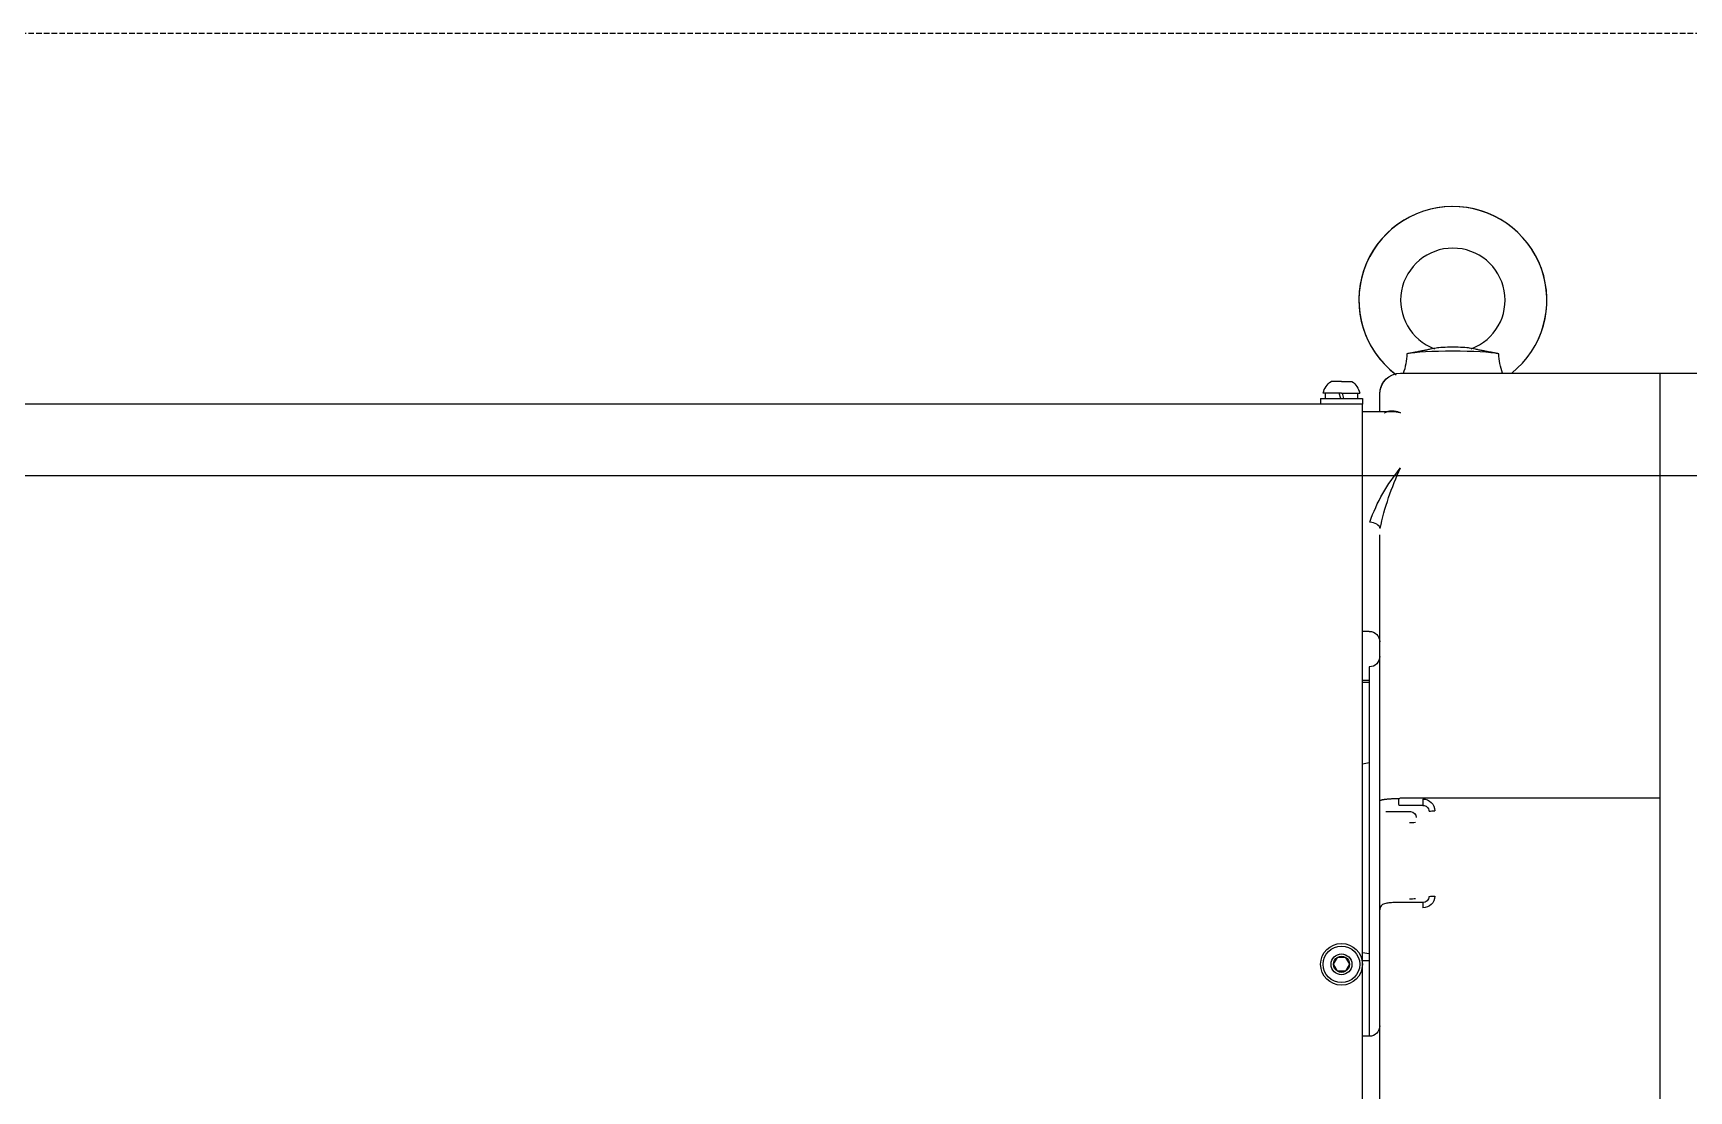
# Model space of a CAD drawing. Extents: x -1899985 to 1774885, y 556286 to 2175695.
# Drawn here: x -625311 to -624563, y 577940 to 578417 of the extents above; entities that cross this region are included whole.
import ezdxf

# ---------------------------------------------------------------- set-up
doc = ezdxf.new("R2010")
doc.units = 0
doc.header["$LTSCALE"] = 10
doc.header["$MEASUREMENT"] = 0
doc.linetypes.add('20剖面图$0$DASH', pattern=[0.35, 0.25, -0.1])
for name, color, linetype in [('20剖面图$0$A-LIN-V', 9, 'Continuous'), ('20剖面图$0$EWHS5T6M-3', 7, 'Continuous'), ('20剖面图$0$FHSGH10105-主梁-04', 7, 'Continuous'), ('20剖面图$0$S-SB', 21, 'Continuous'), ('A-LIN-V', 9, 'Continuous')]:
    doc.layers.add(name, color=color, linetype=linetype)

# ---------------------------------------------------------------- blocks, each defined once
blk = doc.blocks.new('20剖面图$0$吊车5')
at = {"color": 3}
blk.add_line((1559840.76, -78994.2), (1559840.76, -78994.33), dxfattribs=at)
at = {"color": 6, "linetype": '20剖面图$0$DASH'}
blk.add_lwpolyline([(1563769.29, -78840.62), (1555174.29, -78840.62), (1555174.29, -81443.11)], dxfattribs=at)
at = {"layer": '20剖面图$0$EWHS5T6M-3', "color": 3, "linetype": 'Continuous'}
for p, q in [((1559924.04, -78983.42), (1559926.7, -78982.91)), ((1559941.82, -78982.91), (1559944.49, -78983.42)), ((1559820.96, -78994.33), (1559840.76, -78994.33)), ((1559820.96, -78994.33), (1559840.76, -78994.33)), ((1559957.83, -78994.2), (1559840.76, -78994.2)), ((1559840.76, -79012.12), (1559840.76, -78994.2)), ((1559907.72, -78994.2), (1559840.76, -78994.2)), ((1559840.76, -79012.12), (1559840.76, -78994.59)), ((1559984.55, -79003.17), (1559976.3, -79003.17)), ((1559977.24, -79003.17), (1559977.24, -79005.68)), ((1559984.55, -78997.98), (1559979.83, -78997.98)), ((1559984.23, -79003.17), (1559983.56, -79005.68)), ((1559984.55, -78997.98), (1559989.26, -78997.98)), ((1559984.55, -79003.17), (1559992.8, -79003.17)), ((1559984.86, -79005.68), (1559985.54, -79003.17)), ((1559988.18, -78997.98), (1559988.18, -78997.98)), ((1559991.86, -79003.17), (1559991.86, -79005.68)), ((1559967.26, -79011.6), (1559967.26, -79003.71)), ((1559967.26, -79011.6), (1559967.26, -79003.71)), ((1559993.98, -79005.68), (1559975.12, -79005.68)), ((1559975.12, -79005.68), (1559975.12, -79008.19)), ((1559975.12, -79049.84), (1559975.12, -79008.19)), ((1559975.12, -79008.19), (1560889.69, -79008.19)), ((1559975.12, -79011.6), (1559975.12, -79008.19)), ((1559975.12, -79008.19), (1560889.69, -79008.19)), ((1559993.98, -79005.68), (1559993.98, -79008.19)), ((1559840.76, -79037.03), (1559840.76, -79012.12)), ((1559840.76, -79037.03), (1559840.76, -79012.12)), ((1559961.69, -79011.6), (1559975.12, -79011.6)), ((1559967.26, -79011.6), (1559975.12, -79011.6)), ((1559840.76, -79185.26), (1559840.76, -79037.03)), ((1559840.76, -79186.07), (1559840.76, -79037.03)), ((1559975.12, -79342.96), (1559975.12, -79049.84)), ((1559967.26, -79187.36), (1559967.26, -79067.21)), ((1559975.12, -79110.79), (1559971.98, -79110.79)), ((1559971.98, -79126.84), (1559971.98, -79205.73)), ((1559975.12, -79132.84), (1559971.98, -79132.84)), ((1559971.98, -79133.91), (1559975.12, -79133.91)), ((1559971.98, -79170.17), (1559975.12, -79170.72)), ((1559840.76, -79328.52), (1559840.76, -79186.07)), ((1559957.83, -79186.07), (1559840.76, -79186.07)), ((1559840.76, -79328.52), (1559840.76, -79186.89)), ((1559947.8, -79189.43), (1559958.52, -79189.43)), ((1559967.26, -79189.55), (1559967.26, -79187.36)), ((1559967.26, -79197.55), (1559967.26, -79189.55)), ((1559964.59, -79192.21), (1559953.43, -79192.21)), ((1559967.26, -79231.99), (1559967.26, -79197.55)), ((1559971.98, -79205.73), (1559971.98, -79293.69)), ((1559947.8, -79233.25), (1559957.83, -79233.25)), ((1559967.26, -79236.57), (1559967.26, -79231.99)), ((1559967.26, -79328.66), (1559967.26, -79236.51)), ((1559975.12, -79255.81), (1559971.98, -79256.36)), ((1559971.98, -79259.62), (1559975.12, -79259.62)), ((1559982.73, -79258.05), (1559980.92, -79261.19)), ((1559980.92, -79261.19), (1559982.73, -79264.34)), ((1559982.73, -79258.05), (1559986.36, -79258.05)), ((1559982.73, -79264.34), (1559986.36, -79264.34)), ((1559988.18, -79261.19), (1559986.36, -79258.05)), ((1559986.36, -79264.34), (1559988.18, -79261.19)), ((1559971.98, -79293.69), (1559975.12, -79293.69))]:
    blk.add_line(p, q, dxfattribs=at)
for centre, radius, start, end in [((1559883.61, -78984.41), 29.92, 340.81659, 358.00721), ((1559984.98, -78984.4), 29.99, 182.01886, 199.42999), ((1559957.8, -79003.67), 9.47, 359.77121, 89.76937), ((1559957.8, -79003.67), 9.47, 359.77121, 74.29133), ((1559984.55, -79004.99), 8.45, 123.91171, 167.51453), ((1559984.55, -79004.99), 8.45, 12.48547, 56.08829), ((1559847.87, -79089.48), 121.84, 11.89776, 25.50146), ((1559900.08, -79086.02), 75.74, 18.94878, 40.30873), ((1559971.98, -79115.51), 4.71, 90, 180), ((1559971.98, -79122.12), 4.71, 180, 270), ((1559947.76, -79191.92), 5.38, 89.5321, 179.37239), ((1559947.69, -79192.11), 2.68, 87.63878, 178.68889), ((1560021.29, -79187.99), 73.5, 178.8719, 181.1281), ((1559957.81, -79187.23), 1.16, 56.56392, 88.84892), ((1559958.3, -79186.57), 0.34, 4.93092, 64.48764), ((1559939.55, -79187.16), 19.1, 353.18179, 1.87959), ((1559942.88, -79203.11), 11.26, 79.09202, 92.54252), ((1559953.49, -79194.91), 2.69, 91.36287, 180.15955), ((1559953.38, -79184.89), 12.44, 259.73108, 271.90347), ((1559942.89, -79241.5), 11.14, 79.01862, 92.61592), ((1559947.77, -79230.31), 5.39, 180.68001, 270.4155), ((1559947.79, -79230.49), 2.78, 181.57073, 270.36272), ((1559953.28, -79220.63), 11.14, 259.01862, 272.61592), ((1559984.55, -79261.19), 9.43, 0, 180), ((1559984.55, -79261.19), 8.25, 0, 180), ((1559984.55, -79261.19), 4.71, 0, 180), ((1559984.55, -79261.19), 9.43, 180, 0), ((1559984.55, -79261.19), 8.25, 180, 0), ((1559984.55, -79261.19), 4.71, 180, 0), ((1559984.55, -79261.19), 3.63, 120, 180), ((1559984.55, -79261.19), 3.63, 180, 240), ((1559984.55, -79261.19), 3.63, 60, 120), ((1559984.55, -79261.19), 3.63, 240, 300), ((1559984.55, -79261.19), 3.63, 0, 60), ((1559984.55, -79261.19), 3.63, 300, 0), ((1559971.98, -79288.97), 4.71, 180, 270)]:
    blk.add_arc(centre, radius, start, end, dxfattribs=at)
at = {"layer": '20剖面图$0$EWHS5T6M-3', "color": 3, "linetype": 'Continuous', "extrusion": (0, 0, -1)}
for centre, major_axis, ratio, start_param, end_param in [((1559934.26, -78961.23), (-42.43, 0), 0.996195, -0.894844, 4.064252), ((1559934.26, -78961.23), (-42.43, 0), 0.996195, -0.894844, 4.049918), ((1559934.26, -78961.23), (-23.57, 0), 0.996195, -1.211117, 4.35271), ((1559934.26, -78986.28), (22.79, 0), 0.087156, 3.567796, 4.712389), ((1559934.26, -78983.21), (8.3, 0), 0.087156, 3.565804, 4.712389), ((1559934.26, -78983.21), (8.3, 0), 0.087156, 4.712389, 5.858974), ((1559934.26, -78986.28), (22.79, 0), 0.087156, 4.712389, 5.856982), ((1559971.71, -79064.19), (-4.64, -0.82), 0.579645, 0.23379, 1.672671)]:
    blk.add_ellipse(centre, major_axis=major_axis, ratio=ratio, start_param=start_param, end_param=end_param, dxfattribs=at)
at = {"layer": '20剖面图$0$EWHS5T6M-3', "color": 3, "linetype": 'Continuous'}
for points, knots in [([(1559913.52, -78985.45), (1559913.68, -78985.42), (1559914.01, -78985.36), (1559914.5, -78985.27), (1559914.98, -78985.17), (1559915.45, -78985.08), (1559915.92, -78984.99), (1559916.37, -78984.91), (1559916.82, -78984.82), (1559917.26, -78984.74), (1559917.9, -78984.62), (1559918.72, -78984.46), (1559919.71, -78984.27), (1559920.65, -78984.09), (1559921.86, -78983.85), (1559923, -78983.63), (1559923.81, -78983.47), (1559924.1, -78983.41), (1559924.14, -78983.4)], [0, 0, 0, 0, 0.0291535, 0.0579, 0.0862636, 0.114267, 0.1419322, 0.1692799, 0.1963296, 0.2231, 0.2496083, 0.3142608, 0.3745184, 0.4399871, 0.4983658, 0.6233073, 0.6899846, 0.7009324, 0.7009324, 0.7009324, 0.7009324]), ([(1559944.39, -78983.41), (1559944.43, -78983.41), (1559944.71, -78983.47), (1559945.52, -78983.63), (1559946.66, -78983.85), (1559947.87, -78984.09), (1559948.81, -78984.27), (1559949.81, -78984.46), (1559950.73, -78984.64), (1559951.62, -78984.81), (1559952.43, -78984.96), (1559953.26, -78985.12), (1559954.13, -78985.28), (1559954.71, -78985.4), (1559955.01, -78985.45)], [0.2991535, 0.2991535, 0.2991535, 0.2991535, 0.3094943, 0.3759967, 0.5011338, 0.5596756, 0.6253853, 0.6856136, 0.7502717, 0.7981934, 0.8470118, 0.8968364, 0.9477883, 1, 1, 1, 1]), ([(1559965.13, -79012.13), (1559965.13, -79012.12), (1559965.05, -79012.07), (1559964.88, -79011.97), (1559964.63, -79011.84), (1559964.36, -79011.71), (1559964.09, -79011.6), (1559963.79, -79011.5), (1559963.47, -79011.42), (1559963.11, -79011.34), (1559962.71, -79011.28), (1559962.26, -79011.24), (1559961.76, -79011.23), (1559961.22, -79011.25), (1559960.63, -79011.31), (1559960, -79011.42), (1559959.31, -79011.58), (1559958.59, -79011.81), (1559958.09, -79012.02), (1559957.83, -79012.12)], [0.3697018, 0.3697018, 0.3697018, 0.3697018, 0.3698202, 0.3948705, 0.42041, 0.4464403, 0.4729628, 0.4999791, 0.5295356, 0.5622689, 0.5981805, 0.6372718, 0.6795436, 0.7249968, 0.7736319, 0.8254494, 0.8804497, 0.9386332, 1, 1, 1, 1]), ([(1559957.83, -79012.12), (1559958, -79012.08), (1559958.33, -79012), (1559958.8, -79011.9), (1559959.26, -79011.82), (1559959.69, -79011.75), (1559960.1, -79011.7), (1559960.48, -79011.66), (1559960.84, -79011.63), (1559961.18, -79011.61), (1559961.5, -79011.6), (1559961.71, -79011.6), (1559961.83, -79011.6), (1559961.84, -79011.6)], [0, 0, 0, 0, 0.0263006, 0.0514237, 0.0753694, 0.0981375, 0.1197282, 0.1401415, 0.1593774, 0.1774359, 0.1943171, 0.2100211, 0.2121854, 0.2121854, 0.2121854, 0.2121854]), ([(1559967.26, -79187.36), (1559967.26, -79187.34), (1559967.26, -79187.31), (1559967.23, -79187.27), (1559967.2, -79187.23), (1559967.14, -79187.18), (1559967.08, -79187.14), (1559967.01, -79187.1), (1559966.92, -79187.06), (1559966.83, -79187.03), (1559966.72, -79186.99), (1559966.61, -79186.96), (1559966.5, -79186.92), (1559966.37, -79186.89), (1559966.25, -79186.86), (1559966.11, -79186.83), (1559965.98, -79186.8), (1559965.84, -79186.78), (1559965.7, -79186.75), (1559965.56, -79186.73), (1559965.42, -79186.7), (1559965.28, -79186.68), (1559965.14, -79186.66), (1559965, -79186.64), (1559964.86, -79186.62), (1559964.58, -79186.59), (1559964.15, -79186.54), (1559963.53, -79186.48), (1559962.88, -79186.43), (1559962.19, -79186.38), (1559961.47, -79186.34), (1559960.73, -79186.31), (1559959.98, -79186.28), (1559959.22, -79186.27), (1559958.71, -79186.26), (1559958.45, -79186.26)], [0, 0, 0, 0, 0.027471, 0.054365, 0.080681, 0.10642, 0.131582, 0.156167, 0.180175, 0.203606, 0.226459, 0.248735, 0.270434, 0.291556, 0.312101, 0.332068, 0.351458, 0.370272, 0.388508, 0.406167, 0.423249, 0.439754, 0.455681, 0.471032, 0.485806, 0.500003, 0.556902, 0.613462, 0.669684, 0.725569, 0.781119, 0.836335, 0.89122, 0.945774, 1, 1, 1, 1]), ([(1559947.8, -79233.26), (1559947.8, -79233.23), (1559947.8, -79233.27), (1559947.8, -79233.48), (1559947.8, -79233.65), (1559947.8, -79234.1), (1559947.8, -79234.38), (1559947.81, -79235), (1559947.81, -79235.34), (1559947.8, -79235.69)], [0, 0, 0, 0, 0.25, 0.25, 0.5, 0.5, 0.75, 0.75, 1, 1, 1, 1]), ([(1559957.83, -79233.25), (1559958.46, -79233.26), (1559959.84, -79233.27), (1559962.15, -79233.36), (1559963.95, -79233.54), (1559964.96, -79233.72), (1559965.92, -79234.09), (1559966.72, -79234.78), (1559967.18, -79235.64), (1559967.24, -79236.21), (1559967.26, -79236.51)], [0, 0, 0, 0, 0.127876, 0.328514, 0.539358, 0.689471, 0.783591, 0.862762, 0.935729, 1, 1, 1, 1])]:
    blk.add_open_spline(points, degree=3, knots=knots, dxfattribs=at)
at = {"layer": '20剖面图$0$FHSGH10105-主梁-04', "color": 3, "linetype": 'Continuous'}
blk.add_line((1555299.54, -79040.62), (1563769.29, -79040.62), dxfattribs=at)
blk = doc.blocks.new('20剖面图$0$w42432')
at = {"layer": '20剖面图$0$S-SB', "xscale": -1}
blk.add_blockref('20剖面图$0$吊车5', (899364.29, 657258.07), dxfattribs=at)
blk = doc.blocks.new('20剖面图')
at = {"layer": '20剖面图$0$A-LIN-V'}
blk.add_blockref('20剖面图$0$w42432', (35900, 0), dxfattribs=at)

msp = doc.modelspace()

# ---------------------------------------------------------------- block references
at = {"layer": 'A-LIN-V'}
msp.add_blockref('20剖面图', (0, 0), dxfattribs=at)

doc.saveas('drawing.dxf')
